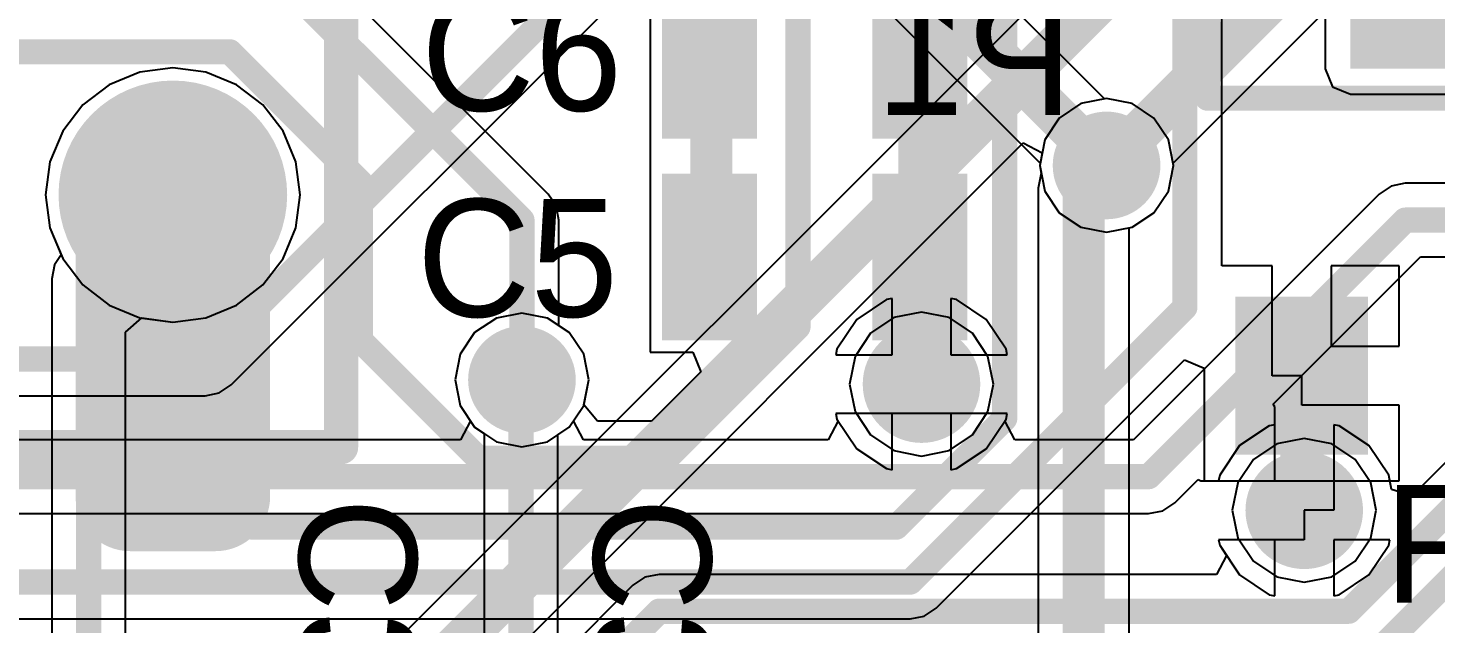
# Model space of a CAD drawing. Header units: millimetres. Extents: x 73 to 190, y 73 to 267.
# Drawn here: x 107.14 to 115.51, y 79.45 to 82.99 of the extents above; entities that cross this region are included whole.
import ezdxf

# ---------------------------------------------------------------- set-up
doc = ezdxf.new("R2010")
doc.units = ezdxf.units.MM
for name, color, linetype in [('BottomLayer', 5, 'Continuous'), ('BottomOverlay', 54, 'Continuous'), ('BottomSolder', 6, 'Continuous'), ('DrillDrawing', 1, 'Continuous'), ('MidLayer1', 16, 'Continuous'), ('MidLayer2', 76, 'Continuous'), ('MultiLayer', 9, 'Continuous'), ('TopLayer', 1, 'Continuous'), ('TopOverlay', 2, 'Continuous'), ('TopPaste', 8, 'Continuous'), ('TopSolder', 216, 'Continuous'), ('ViaHoleLayer', 16, 'Continuous')]:
    doc.layers.add(name, color=color, linetype=linetype)

msp = doc.modelspace()

# ---------------------------------------------------------------- linework, layer by layer
at = {"layer": 'BottomLayer'}
for p, q in [((113.537, 82.5701), (112.4937, 83.6135)), ((114.8484, 83.35), (114.8484, 82.75)), ((108.3462, 80.87), (110.7696, 83.2934)), ((112.0279, 83.315), (113.1549, 82.188)), ((114.8484, 82.75), (114.8928, 82.6429)), ((114.8928, 82.6429), (114.9999, 82.5985)), ((114.9999, 82.5985), (117.5874, 82.5985)), ((113.55, 82.5726), (113.537, 82.5701)), ((113.7022, 82.5424), (113.55, 82.5726)), ((113.8312, 82.4562), (113.7022, 82.5424)), ((113.9174, 82.3272), (113.8312, 82.4562)), ((117.636, 82.4812), (115.3659, 80.2111)), ((113.9476, 82.175), (113.9174, 82.3272)), ((113.1549, 82.188), (113.1524, 82.175)), ((113.1524, 82.175), (113.1826, 82.0228)), ((113.9174, 82.0228), (113.9476, 82.175)), ((113.1826, 82.0228), (113.2688, 81.8938)), ((115.17, 82.005), (113.7092, 80.5442)), ((113.8312, 81.8938), (113.9174, 82.0228)), ((115.2411, 82.0525), (115.17, 82.005)), ((115.325, 82.0692), (115.2411, 82.0525)), ((115.7274, 82.0692), (115.325, 82.0692)), ((113.2688, 81.8938), (113.3978, 81.8076)), ((113.7022, 81.8076), (113.8312, 81.8938)), ((113.3978, 81.8076), (113.55, 81.7774)), ((113.55, 81.7774), (113.7022, 81.8076)), ((114.5412, 80.7562), (115.4158, 81.6308)), ((115.4158, 81.6308), (115.7274, 81.6308)), ((112.2419, 81.3775), (112.0655, 81.2596)), ((112.275, 81.3841), (112.2419, 81.3775)), ((112.275, 81.05), (112.275, 81.3841)), ((112.6581, 81.3775), (112.625, 81.3841)), ((112.625, 81.3841), (112.625, 81.05)), ((112.8346, 81.2596), (112.6581, 81.3775)), ((109.9228, 81.2674), (109.7938, 81.1812)), ((110.075, 81.2977), (109.9228, 81.2674)), ((110.2272, 81.2674), (110.075, 81.2977)), ((110.3562, 81.1812), (110.2272, 81.2674)), ((112.0655, 81.2596), (111.9476, 81.0831)), ((112.9525, 81.0831), (112.8346, 81.2596)), ((109.7938, 81.1812), (109.7076, 81.0522)), ((110.4424, 81.0522), (110.3562, 81.1812)), ((111.9476, 81.0831), (111.941, 81.05)), ((112.9591, 81.05), (112.9525, 81.0831)), ((109.7076, 81.0522), (109.6774, 80.9)), ((110.4727, 80.9), (110.4424, 81.0522)), ((111.941, 81.05), (112.275, 81.05)), ((112.625, 81.05), (112.9591, 81.05)), ((108.275, 80.8225), (108.3462, 80.87)), ((109.6774, 80.9), (109.7076, 80.7478)), ((110.4424, 80.7478), (110.4727, 80.9)), ((101.2512, 80.8058), (108.1912, 80.8058)), ((108.1912, 80.8058), (108.275, 80.8225)), ((109.7076, 80.7478), (109.7689, 80.6562)), ((110.3812, 80.6562), (110.4424, 80.7478)), ((114.55, 80.7398), (114.5412, 80.7562)), ((112.9591, 80.7), (111.941, 80.7)), ((111.941, 80.7), (111.9476, 80.6669)), ((111.9476, 80.6669), (111.9547, 80.6562)), ((112.9453, 80.6562), (112.9525, 80.6669)), ((112.9525, 80.6669), (112.9591, 80.7)), ((114.55, 80.3), (114.55, 80.7398)), ((109.7689, 80.6562), (109.709, 80.5442)), ((110.441, 80.5442), (110.3812, 80.6562)), ((111.9547, 80.6562), (111.8948, 80.5442)), ((113.0052, 80.5442), (112.9453, 80.6562)), ((114.9331, 80.6275), (114.9, 80.634)), ((114.9, 80.634), (114.9, 80.125)), ((115.1096, 80.5096), (114.9331, 80.6275)), ((109.709, 80.5442), (101.3726, 80.5442)), ((111.8948, 80.5442), (110.441, 80.5442)), ((113.7092, 80.5442), (113.0052, 80.5442)), ((115.2275, 80.3331), (115.1096, 80.5096)), ((115.2444, 80.2479), (115.2275, 80.3331)), ((113.955, 80.17), (114.0938, 80.3088)), ((114.0938, 80.3088), (114.1102, 80.3)), ((114.1102, 80.3), (114.55, 80.3)), ((115.3659, 80.2111), (115.2444, 80.2479)), ((113.8839, 80.1225), (113.955, 80.17)), ((101.3726, 80.1058), (113.8, 80.1058)), ((113.8, 80.1058), (113.8839, 80.1225)), ((114.9, 80.125), (114.725, 80.125)), ((114.725, 80.125), (114.725, 79.95)), ((114.725, 79.95), (114.216, 79.95)), ((114.216, 79.95), (114.2225, 79.9169)), ((114.2225, 79.9169), (114.2631, 79.8562)), ((114.2631, 79.8562), (114.2032, 79.7442)), ((110.8899, 79.7442), (110.806, 79.7275)), ((114.2032, 79.7442), (110.8899, 79.7442)), ((110.7349, 79.68), (109.68, 78.6251)), ((110.806, 79.7275), (110.7349, 79.68))]:
    msp.add_line(p, q, dxfattribs=at)
for points, const_width in [([(112.1398, 83.5852), (113.55, 82.175)], 0.25), ([(108.1912, 81.025), (110.6848, 83.5186)], 0.15), ([(114.9899, 79.525), (118, 82.5351)], 0.15), ([(115.11, 79.235), (118.3, 82.425)], 0.15), ([(113.8, 80.325), (115.325, 81.85)], 0.15), ([(115.325, 81.85), (116.05, 81.85)], 0.15), ([(101.0924, 81.025), (108.1912, 81.025)], 0.15), ([(110.07, 80.895), (110.075, 80.9)], 0.15), ([(101.05, 80.325), (113.8, 80.325)], 0.15), ([(109.835, 78.4701), (110.8899, 79.525)], 0.15), ([(110.8899, 79.525), (114.9899, 79.525)], 0.15)]:
    msp.add_lwpolyline(points, dxfattribs=dict(at, const_width=const_width))
for points, const_width in [([(107.6952, 82, 1), (108.3048, 82, 1)], 0.6096), ([(113.425, 82.175, 1), (113.675, 82.175, 1)], 0.25), ([(113.4875, 82.175, 1), (113.6125, 82.175, 1)], 0.125), ([(115.2875, 81.85, 1), (115.3625, 81.85, 1)], 0.075), ([(115.2875, 81.85, 1), (115.3625, 81.85, 1)], 0.075), ([(108.1537, 81.025, 1), (108.2287, 81.025, 1)], 0.075), ([(108.1537, 81.025, 1), (108.2287, 81.025, 1)], 0.075), ([(109.95, 80.9, 1), (110.2, 80.9, 1)], 0.25), ([(112.3103, 80.875, 1), (112.5897, 80.875, 1)], 0.2794), ([(110.0325, 80.895, 1), (110.1075, 80.895, 1)], 0.075), ([(110.0375, 80.9, 1), (110.1125, 80.9, 1)], 0.075), ([(113.7625, 80.325, 1), (113.8375, 80.325, 1)], 0.075), ([(113.7625, 80.325, 1), (113.8375, 80.325, 1)], 0.075), ([(114.5853, 80.125, 1), (114.8647, 80.125, 1)], 0.2794), ([(110.8524, 79.525, 1), (110.9274, 79.525, 1)], 0.075), ([(110.8524, 79.525, 1), (110.9274, 79.525, 1)], 0.075), ([(114.9524, 79.525, 1), (115.0274, 79.525, 1)], 0.075), ([(114.9524, 79.525, 1), (115.0274, 79.525, 1)], 0.075)]:
    msp.add_lwpolyline(points, format="xyb", close=True, dxfattribs=dict(at, const_width=const_width))
msp.add_solid([(114.9999, 83.35), (114.9999, 82.75), (117.5999, 83.35), (117.5999, 82.75)], dxfattribs=at)
at = {"layer": 'BottomOverlay', "const_width": 0.15}
for points in [[(114.15, 82.575), (114.15, 83.55)], [(114.15, 82.575), (117.775, 82.575)]]:
    msp.add_lwpolyline(points, dxfattribs=at)
at = {"layer": 'BottomOverlay', "const_width": 0.075}
msp.add_lwpolyline([(114.1125, 82.575, 1), (114.1875, 82.575, 1)], format="xyb", close=True, dxfattribs=at)
msp.add_lwpolyline([(114.1125, 82.575, 1), (114.1875, 82.575, 1)], format="xyb", close=True, dxfattribs=at)
at = {"layer": 'BottomSolder'}
for points, const_width in [([(107.6602, 82, 1), (108.3398, 82, 1)], 0.6796), ([(113.39, 82.175, 1), (113.71, 82.175, 1)], 0.32), ([(109.915, 80.9, 1), (110.235, 80.9, 1)], 0.32), ([(112.2753, 80.875, 1), (112.6247, 80.875, 1)], 0.3494), ([(114.5503, 80.125, 1), (114.8997, 80.125, 1)], 0.3494)]:
    msp.add_lwpolyline(points, format="xyb", close=True, dxfattribs=dict(at, const_width=const_width))
at = {"layer": 'DrillDrawing'}
for points, const_width in [([(107.7968, 82, 1), (108.2032, 82, 1)], 0.4064), ([(113.5, 82.175, 1), (113.6, 82.175, 1)], 0.1), ([(110.025, 80.9, 1), (110.125, 80.9, 1)], 0.1), ([(112.3738, 80.875, 1), (112.5262, 80.875, 1)], 0.1524), ([(114.6488, 80.125, 1), (114.8012, 80.125, 1)], 0.1524)]:
    msp.add_lwpolyline(points, format="xyb", close=True, dxfattribs=dict(at, const_width=const_width))
at = {"layer": 'MidLayer1'}
for p, q in [((108, 82.7561), (107.8043, 82.7303)), ((108.1957, 82.7303), (108, 82.7561)), ((107.8043, 82.7303), (107.622, 82.6548)), ((108.378, 82.6548), (108.1957, 82.7303)), ((107.622, 82.6548), (107.4654, 82.5346)), ((108.5346, 82.5346), (108.378, 82.6548)), ((107.4654, 82.5346), (107.3452, 82.378)), ((108.6548, 82.378), (108.5346, 82.5346)), ((113.3978, 82.5424), (113.2688, 82.4562)), ((113.55, 82.5726), (113.3978, 82.5424)), ((113.7022, 82.5424), (113.55, 82.5726)), ((113.8312, 82.4562), (113.7022, 82.5424)), ((113.2688, 82.4562), (113.1826, 82.3272)), ((113.9174, 82.3272), (113.8312, 82.4562)), ((107.3452, 82.378), (107.2697, 82.1957)), ((108.7303, 82.1957), (108.6548, 82.378)), ((113.1826, 82.3272), (113.1524, 82.175)), ((113.9476, 82.175), (113.9174, 82.3272)), ((107.2697, 82.1957), (107.2439, 82)), ((108.7561, 82), (108.7303, 82.1957)), ((113.1524, 82.175), (113.1826, 82.0228)), ((113.9174, 82.0228), (113.9476, 82.175)), ((107.2439, 82), (107.2697, 81.8043)), ((108.7303, 81.8043), (108.7561, 82)), ((113.1826, 82.0228), (113.2688, 81.8938)), ((113.8312, 81.8938), (113.9174, 82.0228)), ((113.2688, 81.8938), (113.3978, 81.8076)), ((113.7022, 81.8076), (113.8312, 81.8938)), ((107.2697, 81.8043), (107.3367, 81.6426)), ((108.6548, 81.622), (108.7303, 81.8043)), ((113.3978, 81.8076), (113.55, 81.7774)), ((113.55, 81.7774), (113.7022, 81.8076)), ((107.2975, 81.5839), (107.2808, 81.5)), ((107.3367, 81.6426), (107.2975, 81.5839)), ((108.5346, 81.4654), (108.6548, 81.622)), ((107.2808, 81.5), (107.2808, 78.7476)), ((108.378, 81.3452), (108.5346, 81.4654)), ((108.1957, 81.2697), (108.378, 81.3452)), ((112.2419, 81.3775), (112.0655, 81.2596)), ((112.275, 81.3841), (112.2419, 81.3775)), ((112.275, 81.05), (112.275, 81.3841)), ((112.6581, 81.3775), (112.625, 81.3841)), ((112.625, 81.3841), (112.625, 81.05)), ((112.8346, 81.2596), (112.6581, 81.3775)), ((107.7192, 81.1846), (107.8147, 81.2683)), ((107.8147, 81.2683), (108, 81.2439)), ((108, 81.2439), (108.1957, 81.2697)), ((109.9228, 81.2674), (109.7938, 81.1812)), ((110.075, 81.2977), (109.9228, 81.2674)), ((110.2272, 81.2674), (110.075, 81.2977)), ((110.3562, 81.1812), (110.2272, 81.2674)), ((112.0655, 81.2596), (111.9476, 81.0831)), ((112.9525, 81.0831), (112.8346, 81.2596)), ((107.7192, 78.7476), (107.7192, 81.1846)), ((109.7938, 81.1812), (109.7076, 81.0522)), ((110.4424, 81.0522), (110.3562, 81.1812)), ((111.9476, 81.0831), (111.941, 81.05)), ((112.9591, 81.05), (112.9525, 81.0831)), ((109.7076, 81.0522), (109.6774, 80.9)), ((110.4727, 80.9), (110.4424, 81.0522)), ((111.941, 81.05), (112.275, 81.05)), ((112.625, 81.05), (112.9591, 81.05)), ((109.6774, 80.9), (109.7076, 80.7478)), ((110.4424, 80.7478), (110.4727, 80.9)), ((109.7076, 80.7478), (109.7938, 80.6188)), ((110.3562, 80.6188), (110.4424, 80.7478)), ((112.275, 80.7), (111.941, 80.7)), ((111.941, 80.7), (111.9476, 80.6669)), ((111.9476, 80.6669), (112.0655, 80.4905)), ((112.275, 80.366), (112.275, 80.7)), ((112.9591, 80.7), (112.625, 80.7)), ((112.625, 80.7), (112.625, 80.366)), ((112.8346, 80.4905), (112.9525, 80.6669)), ((112.9525, 80.6669), (112.9591, 80.7)), ((109.7938, 80.6188), (109.8508, 80.5808)), ((109.8508, 80.5808), (109.8508, 77.207)), ((110.2892, 80.5741), (110.3562, 80.6188)), ((114.5169, 80.6275), (114.3404, 80.5096)), ((114.55, 80.634), (114.5169, 80.6275)), ((114.55, 80.3), (114.55, 80.634)), ((114.9331, 80.6275), (114.9, 80.634)), ((114.9, 80.634), (114.9, 80.3)), ((115.1096, 80.5096), (114.9331, 80.6275)), ((110.2892, 77.2978), (110.2892, 80.5741)), ((114.3404, 80.5096), (114.2225, 80.3331)), ((115.2275, 80.3331), (115.1096, 80.5096)), ((112.0655, 80.4905), (112.2419, 80.3726)), ((112.6581, 80.3726), (112.8346, 80.4905)), ((112.2419, 80.3726), (112.275, 80.366)), ((112.625, 80.366), (112.6581, 80.3726)), ((114.2225, 80.3331), (114.216, 80.3)), ((115.234, 80.3), (115.2275, 80.3331)), ((114.216, 80.3), (114.55, 80.3)), ((114.9, 80.3), (115.234, 80.3)), ((114.55, 79.95), (114.216, 79.95)), ((114.216, 79.95), (114.2225, 79.9169)), ((114.2225, 79.9169), (114.3404, 79.7404)), ((114.55, 79.616), (114.55, 79.95)), ((115.234, 79.95), (114.9, 79.95)), ((114.9, 79.95), (114.9, 79.616)), ((115.1096, 79.7404), (115.2275, 79.9169)), ((115.2275, 79.9169), (115.234, 79.95)), ((114.3404, 79.7404), (114.5169, 79.6225)), ((114.9331, 79.6225), (115.1096, 79.7404)), ((114.5169, 79.6225), (114.55, 79.616)), ((114.9, 79.616), (114.9331, 79.6225))]:
    msp.add_line(p, q, dxfattribs=at)
for points, const_width in [([(107.6952, 82, 1), (108.3048, 82, 1)], 0.6096), ([(113.425, 82.175, 1), (113.675, 82.175, 1)], 0.25), ([(107.9625, 82, 1), (108.0375, 82, 1)], 0.075), ([(107.4625, 81.5, 1), (107.5375, 81.5, 1)], 0.075), ([(107.4625, 81.5, 1), (107.5375, 81.5, 1)], 0.075), ([(109.95, 80.9, 1), (110.2, 80.9, 1)], 0.25), ([(112.3103, 80.875, 1), (112.5897, 80.875, 1)], 0.2794), ([(110.0325, 80.895, 1), (110.1075, 80.895, 1)], 0.075), ([(114.5853, 80.125, 1), (114.8647, 80.125, 1)], 0.2794)]:
    msp.add_lwpolyline(points, format="xyb", close=True, dxfattribs=dict(at, const_width=const_width))
at = {"layer": 'MidLayer1', "const_width": 0.15}
for points in [[(107.5, 81.5), (108, 82)], [(107.5, 78.425), (107.5, 81.5)], [(110.07, 77.207), (110.07, 80.895)]]:
    msp.add_lwpolyline(points, dxfattribs=at)
at = {"layer": 'MidLayer2'}
for p, q in [((113.9451, 82.188), (116.7311, 84.9739)), ((113.433, 83.4511), (108.2379, 78.2561)), ((108, 82.7561), (107.8043, 82.7303)), ((108.1957, 82.7303), (108, 82.7561)), ((107.8043, 82.7303), (107.622, 82.6548)), ((108.378, 82.6548), (108.1957, 82.7303)), ((107.622, 82.6548), (107.4654, 82.5346)), ((108.5346, 82.5346), (108.378, 82.6548)), ((107.4654, 82.5346), (107.3452, 82.378)), ((108.6548, 82.378), (108.5346, 82.5346)), ((107.3452, 82.378), (107.2697, 82.1957)), ((108.7303, 82.1957), (108.6548, 82.378)), ((108.6201, 77.874), (113.0551, 82.309)), ((113.0551, 82.309), (113.1671, 82.2492)), ((107.2697, 82.1957), (107.2439, 82)), ((108.7561, 82), (108.7303, 82.1957)), ((113.1671, 82.2492), (113.1524, 82.175)), ((113.1524, 82.175), (113.1616, 82.1287)), ((113.9174, 82.0228), (113.9476, 82.175)), ((113.9476, 82.175), (113.9451, 82.188)), ((113.1616, 82.1287), (113.1437, 82.0389)), ((107.2439, 82), (107.2697, 81.8043)), ((108.7303, 81.8043), (108.7561, 82)), ((113.1437, 82.0389), (113.1437, 78.8419)), ((113.8312, 81.8938), (113.9174, 82.0228)), ((113.7022, 81.8076), (113.8312, 81.8938)), ((107.2697, 81.8043), (107.3452, 81.622)), ((108.6548, 81.622), (108.7303, 81.8043)), ((113.6841, 81.804), (113.7022, 81.8076)), ((113.6841, 78.73), (113.6841, 81.804)), ((107.3452, 81.622), (107.4654, 81.4654)), ((108.5346, 81.4654), (108.6548, 81.622)), ((107.4654, 81.4654), (107.622, 81.3452)), ((108.378, 81.3452), (108.5346, 81.4654)), ((107.622, 81.3452), (107.8043, 81.2697)), ((108.1957, 81.2697), (108.378, 81.3452)), ((107.8043, 81.2697), (108, 81.2439)), ((108, 81.2439), (108.1957, 81.2697)), ((109.9228, 81.2674), (109.7938, 81.1812)), ((110.075, 81.2977), (109.9228, 81.2674)), ((110.2272, 81.2674), (110.075, 81.2977)), ((110.3562, 81.1812), (110.2272, 81.2674)), ((112.2864, 81.2701), (112.1476, 81.1774)), ((112.45, 81.3026), (112.2864, 81.2701)), ((112.6137, 81.2701), (112.45, 81.3026)), ((112.7524, 81.1774), (112.6137, 81.2701)), ((109.7938, 81.1812), (109.7076, 81.0522)), ((110.4424, 81.0522), (110.3562, 81.1812)), ((112.1476, 81.1774), (112.0549, 81.0387)), ((112.8451, 81.0387), (112.7524, 81.1774)), ((109.7076, 81.0522), (109.6774, 80.9)), ((110.4727, 80.9), (110.4424, 81.0522)), ((112.0549, 81.0387), (112.0224, 80.875)), ((112.8776, 80.875), (112.8451, 81.0387)), ((109.6774, 80.9), (109.7076, 80.7478)), ((110.4424, 80.7478), (110.4727, 80.9)), ((112.0224, 80.875), (112.0549, 80.7114)), ((112.8451, 80.7114), (112.8776, 80.875)), ((109.7076, 80.7478), (109.7938, 80.6188)), ((110.3562, 80.6188), (110.4424, 80.7478)), ((112.0549, 80.7114), (112.1476, 80.5727)), ((112.7524, 80.5727), (112.8451, 80.7114)), ((109.7938, 80.6188), (109.9228, 80.5326)), ((110.2272, 80.5326), (110.3562, 80.6188)), ((109.9228, 80.5326), (110.075, 80.5024)), ((110.075, 80.5024), (110.2272, 80.5326)), ((112.1476, 80.5727), (112.2864, 80.48)), ((112.6137, 80.48), (112.7524, 80.5727)), ((114.5614, 80.5201), (114.4226, 80.4274)), ((114.725, 80.5526), (114.5614, 80.5201)), ((114.8886, 80.5201), (114.725, 80.5526)), ((115.0274, 80.4274), (114.8886, 80.5201)), ((112.2864, 80.48), (112.45, 80.4474)), ((112.45, 80.4474), (112.6137, 80.48)), ((114.4226, 80.4274), (114.3299, 80.2886)), ((115.1201, 80.2886), (115.0274, 80.4274)), ((114.3299, 80.2886), (114.2974, 80.125)), ((115.1526, 80.125), (115.1201, 80.2886)), ((114.2974, 80.125), (114.3299, 79.9614)), ((115.1201, 79.9614), (115.1526, 80.125)), ((114.3299, 79.9614), (114.4226, 79.8226)), ((115.0274, 79.8226), (115.1201, 79.9614)), ((114.4226, 79.8226), (114.5614, 79.7299)), ((114.8886, 79.7299), (115.0274, 79.8226)), ((114.5614, 79.7299), (114.725, 79.6974)), ((114.725, 79.6974), (114.8886, 79.7299))]:
    msp.add_line(p, q, dxfattribs=at)
at = {"layer": 'MidLayer2', "const_width": 0.25}
for points in [[(113.55, 82.175), (116.54, 85.165)], [(108.2, 77.836), (115.5, 85.136)], [(113.4139, 82.0389), (113.55, 82.175)], [(113.4139, 78.73), (113.4139, 82.0389)]]:
    msp.add_lwpolyline(points, dxfattribs=at)
at = {"layer": 'MidLayer2'}
for points, const_width in [([(107.6952, 82, 1), (108.3048, 82, 1)], 0.6096), ([(113.425, 82.175, 1), (113.675, 82.175, 1)], 0.25), ([(113.4875, 82.175, 1), (113.6125, 82.175, 1)], 0.125), ([(113.4875, 82.175, 1), (113.6125, 82.175, 1)], 0.125), ([(113.3514, 82.0389, 1), (113.4764, 82.0389, 1)], 0.125), ([(113.3514, 82.0389, 1), (113.4764, 82.0389, 1)], 0.125), ([(109.95, 80.9, 1), (110.2, 80.9, 1)], 0.25), ([(112.3103, 80.875, 1), (112.5897, 80.875, 1)], 0.2794), ([(114.5853, 80.125, 1), (114.8647, 80.125, 1)], 0.2794)]:
    msp.add_lwpolyline(points, format="xyb", close=True, dxfattribs=dict(at, const_width=const_width))
at = {"layer": 'MultiLayer'}
for points, const_width in [([(107.6952, 82, 1), (108.3048, 82, 1)], 0.6096), ([(113.425, 82.175, 1), (113.675, 82.175, 1)], 0.25), ([(109.95, 80.9, 1), (110.2, 80.9, 1)], 0.25), ([(112.3103, 80.875, 1), (112.5897, 80.875, 1)], 0.2794), ([(114.5853, 80.125, 1), (114.8647, 80.125, 1)], 0.2794)]:
    msp.add_lwpolyline(points, format="xyb", close=True, dxfattribs=dict(at, const_width=const_width))
at = {"layer": 'TopLayer'}
for p, q in [((114.2342, 81.579), (114.2342, 83.7812)), ((110.8371, 83.3423), (110.8371, 82.2651)), ((110.23, 82.005), (108.93, 83.305)), ((110.8371, 82.2651), (110.8371, 82.2651)), ((110.8371, 82.2651), (110.8371, 82.1951)), ((110.8371, 82.1951), (110.8371, 82.1951)), ((110.8371, 82.1951), (110.8371, 81.0651)), ((110.2775, 81.9339), (110.23, 82.005)), ((110.2942, 81.85), (110.2775, 81.9339)), ((110.2942, 81.2226), (110.2942, 81.85)), ((114.5347, 81.579), (114.2342, 81.579)), ((114.5347, 80.925), (114.5347, 81.579)), ((115.2887, 81.579), (114.8847, 81.579)), ((114.8847, 81.579), (114.8847, 81.1)), ((115.2887, 81.1), (115.2887, 81.579)), ((110.3562, 81.1812), (110.2942, 81.2226)), ((110.4424, 81.0522), (110.3562, 81.1812)), ((114.8847, 81.1), (115.2887, 81.1)), ((110.4727, 80.9), (110.4424, 81.0522)), ((110.8371, 81.0651), (111.0902, 81.0651)), ((111.0902, 81.0651), (111.1388, 80.9478)), ((112.5376, 79.5433), (114.0134, 81.019)), ((114.0134, 81.019), (114.1307, 80.9704)), ((111.1388, 80.9478), (110.8452, 80.6542)), ((114.1307, 80.9704), (114.1307, 80.3)), ((114.7097, 80.925), (114.5347, 80.925)), ((114.7097, 80.75), (114.7097, 80.925)), ((110.4433, 80.7524), (110.4727, 80.9)), ((110.5239, 80.6542), (110.4433, 80.7524)), ((115.2887, 80.75), (114.7097, 80.75)), ((115.2887, 80.3), (115.2887, 80.75)), ((110.8452, 80.6542), (110.5239, 80.6542)), ((114.1307, 80.3), (115.2887, 80.3)), ((114.55, 79.95), (114.216, 79.95)), ((114.216, 79.95), (114.2225, 79.9169)), ((114.2225, 79.9169), (114.3404, 79.7404)), ((114.55, 79.616), (114.55, 79.95)), ((115.234, 79.95), (114.9, 79.95)), ((114.9, 79.95), (114.9, 79.616)), ((115.1096, 79.7404), (115.2275, 79.9169)), ((115.2275, 79.9169), (115.234, 79.95)), ((114.3404, 79.7404), (114.5169, 79.6225)), ((114.9331, 79.6225), (115.1096, 79.7404)), ((114.5169, 79.6225), (114.55, 79.616)), ((114.9, 79.616), (114.9331, 79.6225)), ((112.3826, 79.4791), (112.4665, 79.4957)), ((112.4665, 79.4957), (112.5376, 79.5433)), ((106.9219, 79.4791), (112.3826, 79.4791))]:
    msp.add_line(p, q, dxfattribs=at)
for points, const_width in [([(111.2, 81.6301), (111.2, 85.335)], 0.25), ([(111.7156, 81.2146), (111.7156, 85.3648)], 0.15), ([(114.015, 81.3307), (114.015, 83.7812)], 0.15), ([(112.9444, 80.6702), (112.9444, 83.2669)], 0.15), ([(108.775, 83.15), (110.075, 81.85)], 0.15), ([(103.15, 82.85), (108.339, 82.85)], 0.15), ([(108.339, 82.85), (109.114, 82.075)], 0.15), ([(112.4396, 81.6301), (112.4396, 82.8301)], 0.254), ([(109.114, 81.136), (109.114, 82.075)], 0.15), ([(110.075, 80.9), (110.075, 81.85)], 0.15), ([(112.4396, 80.8854), (112.4396, 81.6301)], 0.254), ([(112.3826, 79.6983), (114.015, 81.3307)], 0.15), ([(110.936, 80.435), (111.7156, 81.2146)], 0.15), ([(109.114, 81.136), (109.815, 80.435)], 0.15), ([(112.4396, 80.8854), (112.45, 80.875)], 0.254), ([(114.7097, 80.1403), (114.7097, 80.925)], 0.254), ([(112.2992, 80.025), (112.9444, 80.6702)], 0.15), ([(107.975, 80.525), (108.475, 80.025)], 0.15), ([(109.815, 80.435), (110.936, 80.435)], 0.15), ([(114.7097, 80.1403), (114.725, 80.125)], 0.254), ([(108.475, 80.025), (112.2992, 80.025)], 0.15), ([(105.1, 79.6983), (112.3826, 79.6983)], 0.15)]:
    msp.add_lwpolyline(points, dxfattribs=dict(at, const_width=const_width))
for points, const_width in [([(108.3015, 82.85, 1), (108.3765, 82.85, 1)], 0.075), ([(108.3015, 82.85, 1), (108.3765, 82.85, 1)], 0.075), ([(112.3761, 82.8301, 1), (112.5031, 82.8301, 1)], 0.127), ([(107.6952, 82, 1), (108.3048, 82, 1)], 0.6096), ([(113.425, 82.175, 1), (113.675, 82.175, 1)], 0.25), ([(107.619, 81.984, 1), (107.873, 81.984, 1)], 0.254), ([(108.127, 81.984, 1), (108.381, 81.984, 1)], 0.254), ([(109.0765, 82.075, 1), (109.1515, 82.075, 1)], 0.075), ([(109.0765, 82.075, 1), (109.1515, 82.075, 1)], 0.075), ([(110.0375, 81.85, 1), (110.1125, 81.85, 1)], 0.075), ([(110.0375, 81.85, 1), (110.1125, 81.85, 1)], 0.075), ([(111.1375, 81.6301, 1), (111.2625, 81.6301, 1)], 0.125), ([(112.3761, 81.6301, 1), (112.5031, 81.6301, 1)], 0.127), ([(112.3761, 81.6301, 1), (112.5031, 81.6301, 1)], 0.127), ([(113.9775, 81.3307, 1), (114.0525, 81.3307, 1)], 0.075), ([(113.9775, 81.3307, 1), (114.0525, 81.3307, 1)], 0.075), ([(111.6781, 81.2146, 1), (111.7531, 81.2146, 1)], 0.075), ([(111.6781, 81.2146, 1), (111.7531, 81.2146, 1)], 0.075), ([(109.0765, 81.136, 1), (109.1515, 81.136, 1)], 0.075), ([(109.0765, 81.136, 1), (109.1515, 81.136, 1)], 0.075), ([(109.95, 80.9, 1), (110.2, 80.9, 1)], 0.25), ([(112.3103, 80.875, 1), (112.5897, 80.875, 1)], 0.2794), ([(112.3761, 80.8854, 1), (112.5031, 80.8854, 1)], 0.127), ([(112.3761, 80.8854, 1), (112.5031, 80.8854, 1)], 0.127), ([(112.3865, 80.875, 1), (112.5135, 80.875, 1)], 0.127), ([(114.6462, 80.925, 1), (114.7732, 80.925, 1)], 0.127), ([(110.0375, 80.9, 1), (110.1125, 80.9, 1)], 0.075), ([(112.9069, 80.6702, 1), (112.9819, 80.6702, 1)], 0.075), ([(112.9069, 80.6702, 1), (112.9819, 80.6702, 1)], 0.075), ([(107.9375, 80.525, 1), (108.0125, 80.525, 1)], 0.075), ([(109.7775, 80.435, 1), (109.8525, 80.435, 1)], 0.075), ([(109.7775, 80.435, 1), (109.8525, 80.435, 1)], 0.075), ([(110.8985, 80.435, 1), (110.9735, 80.435, 1)], 0.075), ([(110.8985, 80.435, 1), (110.9735, 80.435, 1)], 0.075), ([(107.619, 80.206, 1), (107.873, 80.206, 1)], 0.254), ([(108.127, 80.206, 1), (108.381, 80.206, 1)], 0.254), ([(114.5853, 80.125, 1), (114.8647, 80.125, 1)], 0.2794), ([(114.6462, 80.1403, 1), (114.7732, 80.1403, 1)], 0.127), ([(114.6462, 80.1403, 1), (114.7732, 80.1403, 1)], 0.127), ([(114.6615, 80.125, 1), (114.7885, 80.125, 1)], 0.127), ([(108.4375, 80.025, 1), (108.5125, 80.025, 1)], 0.075), ([(108.4375, 80.025, 1), (108.5125, 80.025, 1)], 0.075), ([(112.2617, 80.025, 1), (112.3367, 80.025, 1)], 0.075), ([(112.2617, 80.025, 1), (112.3367, 80.025, 1)], 0.075), ([(112.3451, 79.6983, 1), (112.4201, 79.6983, 1)], 0.075), ([(112.3451, 79.6983, 1), (112.4201, 79.6983, 1)], 0.075)]:
    msp.add_lwpolyline(points, format="xyb", close=True, dxfattribs=dict(at, const_width=const_width))
for points in [[(111.4021, 83.2551), (110.9771, 83.2551), (111.4021, 82.4051), (110.9771, 82.4051)], [(112.6521, 83.2551), (112.2271, 83.2551), (112.6521, 82.4051), (112.2271, 82.4051)], [(108.254, 79.952), (108.254, 82.238), (107.746, 79.952), (107.746, 82.238)], [(111.4021, 82.0551), (110.9771, 82.0551), (111.4021, 81.2051), (110.9771, 81.2051)], [(112.6521, 82.0551), (112.2271, 82.0551), (112.6521, 81.2051), (112.2271, 81.2051)], [(108.508, 80.206), (108.508, 81.984), (107.492, 80.206), (107.492, 81.984)], [(115.0347, 81.325), (114.3847, 81.325), (115.0347, 80.525), (114.3847, 80.525)]]:
    msp.add_solid(points, dxfattribs=at)
at = {"layer": 'TopOverlay', "const_width": 0.2032}
for points in [[(109, 80.5), (109, 85.5)], [(103, 80.5), (109, 80.5)]]:
    msp.add_lwpolyline(points, dxfattribs=at)
at = {"layer": 'TopOverlay', "const_width": 0.1016}
msp.add_lwpolyline([(108.9492, 80.5, 1), (109.0508, 80.5, 1)], format="xyb", close=True, dxfattribs=at)
msp.add_lwpolyline([(108.9492, 80.5, 1), (109.0508, 80.5, 1)], format="xyb", close=True, dxfattribs=at)
at = {"layer": 'TopPaste', "const_width": 0.204}
for points in [[(107.644, 81.984, 1), (107.848, 81.984, 1)], [(108.152, 81.984, 1), (108.356, 81.984, 1)], [(107.644, 80.206, 1), (107.848, 80.206, 1)], [(108.152, 80.206, 1), (108.356, 80.206, 1)]]:
    msp.add_lwpolyline(points, format="xyb", close=True, dxfattribs=at)
at = {"layer": 'TopPaste'}
for points in [[(111.3521, 83.2051), (111.0271, 83.2051), (111.3521, 82.4551), (111.0271, 82.4551)], [(112.6021, 83.2051), (112.2771, 83.2051), (112.6021, 82.4551), (112.2771, 82.4551)], [(108.254, 80.002), (108.254, 82.188), (107.746, 80.002), (107.746, 82.188)], [(111.3521, 82.0051), (111.0271, 82.0051), (111.3521, 81.2551), (111.0271, 81.2551)], [(112.6021, 82.0051), (112.2771, 82.0051), (112.6021, 81.2551), (112.2771, 81.2551)], [(108.458, 80.206), (108.458, 81.984), (107.542, 80.206), (107.542, 81.984)], [(114.9847, 81.275), (114.4347, 81.275), (114.9847, 80.575), (114.4347, 80.575)]]:
    msp.add_solid(points, dxfattribs=at)
at = {"layer": 'TopSolder'}
for points, const_width in [([(107.6602, 82, 1), (108.3398, 82, 1)], 0.6796), ([(113.39, 82.175, 1), (113.71, 82.175, 1)], 0.32), ([(107.584, 81.984, 1), (107.908, 81.984, 1)], 0.324), ([(108.092, 81.984, 1), (108.416, 81.984, 1)], 0.324), ([(109.915, 80.9, 1), (110.235, 80.9, 1)], 0.32), ([(112.2753, 80.875, 1), (112.6247, 80.875, 1)], 0.3494), ([(107.584, 80.206, 1), (107.908, 80.206, 1)], 0.324), ([(108.092, 80.206, 1), (108.416, 80.206, 1)], 0.324), ([(114.5503, 80.125, 1), (114.8997, 80.125, 1)], 0.3494)]:
    msp.add_lwpolyline(points, format="xyb", close=True, dxfattribs=dict(at, const_width=const_width))
for points in [[(111.4721, 83.3251), (110.9071, 83.3251), (111.4721, 82.3351), (110.9071, 82.3351)], [(112.7221, 83.3251), (112.1571, 83.3251), (112.7221, 82.3351), (112.1571, 82.3351)], [(108.254, 79.882), (108.254, 82.308), (107.746, 79.882), (107.746, 82.308)], [(111.4721, 82.1251), (110.9071, 82.1251), (111.4721, 81.1351), (110.9071, 81.1351)], [(112.7221, 82.1251), (112.1571, 82.1251), (112.7221, 81.1351), (112.1571, 81.1351)], [(108.578, 80.206), (108.578, 81.984), (107.422, 80.206), (107.422, 81.984)], [(115.1047, 81.395), (114.3147, 81.395), (115.1047, 80.455), (114.3147, 80.455)]]:
    msp.add_solid(points, dxfattribs=at)
at = {"layer": 'ViaHoleLayer'}
for points, const_width in [([(107.7968, 82, 1), (108.2032, 82, 1)], 0.4064), ([(113.5, 82.175, 1), (113.6, 82.175, 1)], 0.1), ([(110.025, 80.9, 1), (110.125, 80.9, 1)], 0.1), ([(112.3738, 80.875, 1), (112.5262, 80.875, 1)], 0.1524), ([(114.6488, 80.125, 1), (114.8012, 80.125, 1)], 0.1524)]:
    msp.add_lwpolyline(points, format="xyb", close=True, dxfattribs=dict(at, const_width=const_width))

# ---------------------------------------------------------------- texts
at = {"layer": 'BottomOverlay', "text_generation_flag": 2}
msp.add_text('P1', height=0.7, rotation=360, dxfattribs=at).set_placement((113.35, 82.475))
at = {"layer": 'TopOverlay'}
for s, rotation, p in [('C6', 360, (109.475, 82.5)), ('C5', 360, (109.45, 81.275)), ('R10', 360, (115.2, 79.575)), ('C39', 270, (108.75, 80.2)), ('C38', 270, (110.5, 80.2))]:
    msp.add_text(s, height=0.7, rotation=rotation, dxfattribs=at).set_placement(p)

doc.saveas('drawing.dxf')
